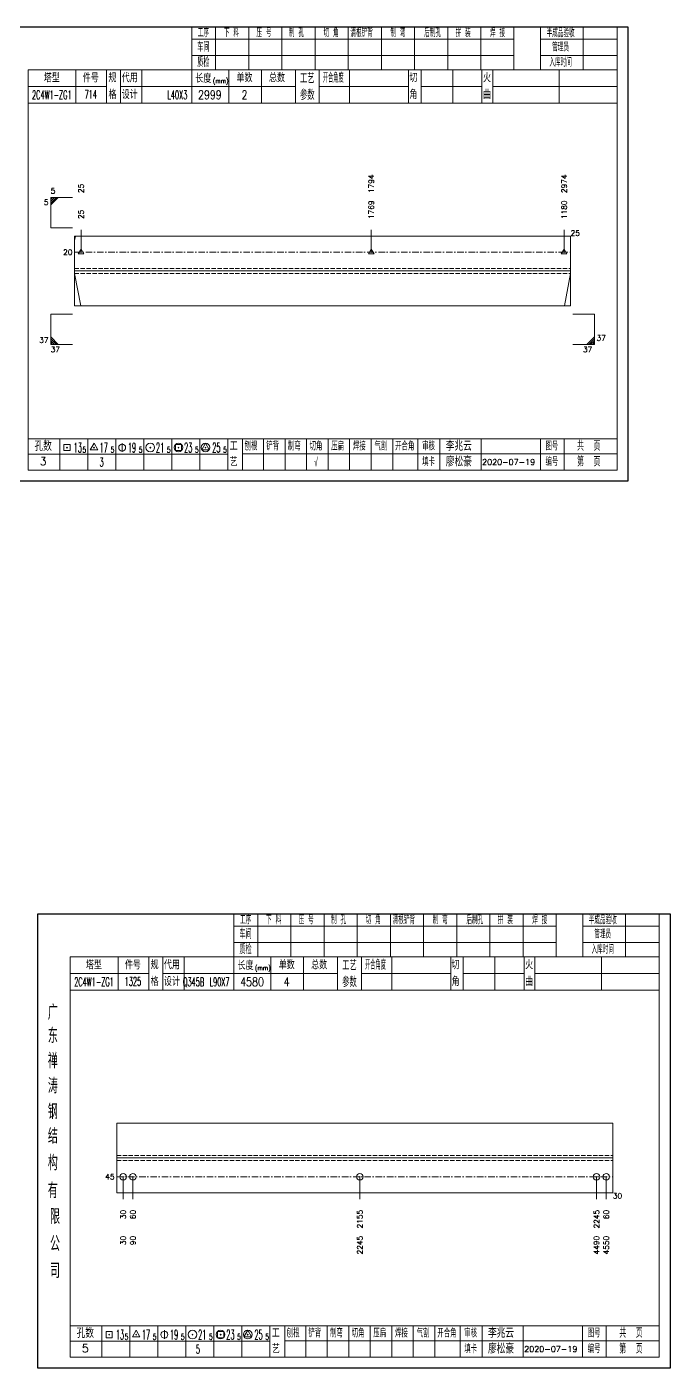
# Model space of a CAD drawing. Extents: x 154981 to 165753, y -86801 to -82885.
# Drawn here: x 159838 to 160135, y -83537 to -82917 of the extents above; entities that cross this region are included whole.
import ezdxf
from ezdxf.enums import TextEntityAlignment as Align

# ---------------------------------------------------------------- set-up
doc = ezdxf.new("R2010")
doc.units = 0
doc.header["$MEASUREMENT"] = 0
doc.linetypes.add('一点画线', pattern=[5.2, 3, -1, 0.2, -1])
doc.linetypes.add('虚线', pattern=[2.75, 2, -0.75])
doc.layers.get('0').update_dxf_attribs({"linetype": 'CONTINUOUS', "lineweight": 25})
for name, color, linetype, lineweight in [('1', 7, 'CONTINUOUS', 25), ('4', 7, 'CONTINUOUS', 25), ('5', 7, 'CONTINUOUS', 25)]:
    doc.layers.add(name, color=color, linetype=linetype, lineweight=lineweight)
doc.styles.get("Standard").update_dxf_attribs({"font": 'simplex.shx', "width": 0.7, "height": 3, "bigfont": 'gbhzfs.shx'})

# ---------------------------------------------------------------- blocks, each defined once
blk = doc.blocks.new('孔17.5')
at = {"layer": '5', "color": 7, "linetype": 'Continuous', "lineweight": 13}
for p, q in [((0, 1), (-0.866, -0.5)), ((-0.1, -0.1), (0.1, 0.1)), ((0.1, -0.1), (-0.1, 0.1)), ((0.866, -0.5), (0, 1)), ((-0.866, -0.5), (0.866, -0.5))]:
    blk.add_line(p, q, dxfattribs=at)
blk = doc.blocks.new('孔21.5')
at = {"layer": '5', "color": 7, "linetype": 'Continuous', "lineweight": 13}
for p, q in [((-0.1, -0.1), (0.1, 0.1)), ((0.1, -0.1), (-0.1, 0.1))]:
    blk.add_line(p, q, dxfattribs=at)
blk.add_circle((0, 0), 1, dxfattribs=at)
blk = doc.blocks.new('CTJGK')
at = {"color": 6, "linetype": 'Continuous'}
for p, q in [((0, 209.97), (292.13, 209.97)), ((0, 0), (0, 209.97)), ((292.13, 209.97), (292.13, 0)), ((292.13, 0), (0, 0))]:
    blk.add_line(p, q, dxfattribs=at)

msp = doc.modelspace()

# ---------------------------------------------------------------- linework, layer by layer
at = {"color": 7, "linetype": 'Continuous', "lineweight": 13}
for p, q in [((159849.04666, -82995.52383), (159859.04666, -82995.52383)), ((159849.04666, -83009.52383), (159849.04666, -82995.52383)), ((159849.92166, -82995.52383), (159849.04666, -82996.39883)), ((159850.79666, -82995.52383), (159849.04666, -82997.27383)), ((159851.67166, -82995.52383), (159849.04666, -82998.14883)), ((159852.54666, -82995.52383), (159849.04666, -82999.02383)), ((159849.04666, -83009.52383), (159859.04666, -83009.52383)), ((159860.04666, -83015.41446), (159860.42868, -83013.39883)), ((159863.04666, -83020.89883), (159863.04666, -83010.52383)), ((159997.11209, -83020.89883), (159997.11209, -83010.52383)), ((160086.17666, -83020.89883), (160086.17666, -83010.52383)), ((159860.04666, -83030.73321), (159862.87354, -83045.64883)), ((160089.17666, -83030.73321), (160086.34979, -83045.64883)), ((159849.04666, -83049.52383), (159859.04666, -83049.52383)), ((159849.04666, -83049.52383), (159849.04666, -83063.52383)), ((160100.17666, -83049.52383), (160090.17666, -83049.52383)), ((160100.17666, -83049.52383), (160100.17666, -83063.52383)), ((159852.54666, -83063.52383), (159849.04666, -83060.02383)), ((159851.67166, -83063.52383), (159849.04666, -83060.89883)), ((159850.79666, -83063.52383), (159849.04666, -83061.77383)), ((159849.92166, -83063.52383), (159849.04666, -83062.64883)), ((159849.04666, -83063.52383), (159859.04666, -83063.52383)), ((160100.17666, -83063.52383), (160090.17666, -83063.52383)), ((160096.67666, -83063.52383), (160100.17666, -83060.02383)), ((160097.55166, -83063.52383), (160100.17666, -83060.89883)), ((160098.42666, -83063.52383), (160100.17666, -83061.77383)), ((160099.30166, -83063.52383), (160100.17666, -83062.64883)), ((159882.52666, -83448.1605), (159882.52666, -83458.49383)), ((159887.02666, -83448.1605), (159887.02666, -83458.49383)), ((159991.84039, -83448.1605), (159991.84039, -83458.49383)), ((160101.15666, -83448.1605), (160101.15666, -83458.49383)), ((160105.65666, -83448.1605), (160105.65666, -83458.49383))]:
    msp.add_line(p, q, dxfattribs=at)
at = {"color": 7, "linetype": 'Continuous', "lineweight": 18}
for p, q in [((159860.04666, -83013.39883), (159860.04666, -83045.64883)), ((159860.04666, -83013.39883), (160089.17666, -83013.39883)), ((160089.17666, -83013.39883), (160089.17666, -83045.64883)), ((159860.04666, -83029.52383), (160089.17666, -83029.52383)), ((159879.52666, -83423.32717), (159879.52666, -83455.6605)), ((159879.52666, -83423.32717), (160108.65666, -83423.32717)), ((160108.65666, -83423.32717), (160108.65666, -83455.6605)), ((159879.52666, -83439.49383), (160108.65666, -83439.49383))]:
    msp.add_line(p, q, dxfattribs=at)
at = {"color": 1, "linetype": '一点画线', "lineweight": 13}
for p, q in [((159860.04666, -83020.89883), (160089.17666, -83020.89883)), ((159879.52666, -83448.1605), (160108.65666, -83448.1605))]:
    msp.add_line(p, q, dxfattribs=at)
at = {"color": 6, "linetype": '虚线', "lineweight": 18}
for p, q in [((159860.04666, -83028.39883), (160089.17666, -83028.39883)), ((159860.04666, -83030.64883), (160089.17666, -83030.64883)), ((159879.52666, -83438.32717), (160108.65666, -83438.32717)), ((159879.52666, -83440.6605), (160108.65666, -83440.6605))]:
    msp.add_line(p, q, dxfattribs=at)
at = {"layer": '1', "color": 7, "linetype": 'Continuous', "lineweight": 18}
for p, q in [((159860.04666, -83045.64883), (160089.17666, -83045.64883)), ((159879.52666, -83455.6605), (160108.65666, -83455.6605))]:
    msp.add_line(p, q, dxfattribs=at)
at = {"layer": '4', "color": 1, "linetype": 'Continuous', "lineweight": 18}
for p, q in [((160115.67666, -82916.69733), (159823.54666, -82916.69733)), ((159914.17666, -82916.69733), (159914.17666, -82936.53733)), ((159925.20666, -82916.69733), (159925.20666, -82936.55733)), ((159940.51666, -82916.69733), (159940.51666, -82936.55733)), ((159955.83666, -82916.69733), (159955.83666, -82936.55733)), ((159971.14666, -82916.69733), (159971.14666, -82936.55733)), ((159986.45666, -82916.69733), (159986.45666, -82936.55733)), ((160001.76666, -82916.69733), (160001.76666, -82936.55733)), ((160017.08666, -82916.69733), (160017.08666, -82936.55733)), ((160032.39666, -82916.69733), (160032.39666, -82936.55733)), ((160047.70666, -82916.69733), (160047.70666, -82936.55733)), ((160063.01666, -82916.69733), (160063.01666, -82936.53733)), ((160063.01666, -82916.69733), (160063.01666, -82936.55733)), ((160075.29666, -82916.69733), (160075.29666, -82936.55733)), ((160095.04666, -82916.69733), (160095.04666, -82936.55733)), ((160110.62666, -82916.69733), (160110.62666, -82936.55733)), ((160115.67666, -82946.49733), (160115.67666, -82916.69733)), ((160063.01666, -82922.42733), (159914.17666, -82922.42733)), ((160110.62666, -82922.42733), (160075.29666, -82922.42733)), ((160063.01666, -82929.90733), (159914.17666, -82929.90733)), ((160110.62666, -82929.90733), (160075.29666, -82929.90733)), ((159838.55666, -82936.55733), (159838.55666, -83121.61733)), ((160110.62666, -82936.55733), (159838.55666, -82936.55733)), ((159860.67666, -82936.54733), (159860.67666, -82951.96733)), ((159874.82666, -82951.96733), (159874.82666, -82936.55733)), ((159881.32666, -82951.96733), (159881.32666, -82936.55733)), ((159891.19666, -82936.55733), (159891.19666, -82951.96733)), ((159914.17666, -82936.53733), (159914.17666, -82951.96733)), ((159931.29666, -82936.55733), (159931.29666, -82951.96733)), ((159946.34666, -82936.55733), (159946.34666, -82951.96733)), ((159962.04666, -82936.55733), (159962.04666, -82951.96733)), ((159973.10666, -82936.55733), (159973.10666, -82951.96733)), ((159987.05666, -82936.55733), (159987.05666, -82951.96733)), ((160014.35666, -82936.55733), (160014.35666, -82951.96733)), ((160020.11666, -82936.55733), (160020.11666, -82951.96733)), ((160034.73666, -82936.55733), (160034.73666, -82951.96733)), ((160048.19666, -82936.55733), (160048.19666, -82951.96733)), ((160053.18666, -82936.55733), (160053.18666, -82951.96733)), ((160083.92666, -82936.55733), (160083.92666, -82951.96733)), ((160110.62666, -83121.61733), (160110.62666, -82936.55733)), ((159874.82666, -82944.31733), (159838.55666, -82944.31733)), ((159962.04666, -82944.26733), (159881.32666, -82944.26733)), ((159973.10666, -82944.26733), (160014.35666, -82944.26733)), ((160020.11666, -82944.26733), (160048.19666, -82944.26733)), ((160053.18666, -82944.26733), (160110.80666, -82944.26733)), ((160115.67666, -83126.66733), (160115.67666, -82946.49733)), ((160110.80666, -82951.96733), (159838.55666, -82951.96733)), ((159838.55666, -83107.08733), (160110.62666, -83107.08733)), ((159853.24666, -83107.08733), (159853.24666, -83121.61733)), ((159866.17666, -83121.61733), (159866.17666, -83107.08733)), ((159879.10666, -83107.08733), (159879.10666, -83121.61733)), ((159892.02666, -83121.61733), (159892.02666, -83107.08733)), ((159904.95666, -83107.08733), (159904.95666, -83121.61733)), ((159917.88666, -83121.61733), (159917.88666, -83107.08733)), ((159930.80666, -83121.61733), (159930.80666, -83107.08733)), ((159937.67666, -83121.61733), (159937.67666, -83107.08733)), ((159947.33666, -83121.61733), (159947.33666, -83107.08733)), ((159957.27666, -83121.61733), (159957.27666, -83107.08733)), ((159967.21666, -83121.61733), (159967.21666, -83107.08733)), ((159977.16666, -83121.61733), (159977.16666, -83107.08733)), ((159987.10666, -83121.61733), (159987.10666, -83107.08733)), ((159997.04666, -83121.61733), (159997.04666, -83107.08733)), ((160006.99666, -83121.61733), (160006.99666, -83107.08733)), ((160018.63666, -83121.61733), (160018.63666, -83107.08733)), ((160028.78666, -83121.61733), (160028.78666, -83107.08733)), ((160047.84666, -83121.61733), (160047.84666, -83107.08733)), ((160075.22666, -83121.61733), (160075.22666, -83107.08733)), ((160086.18666, -83121.61733), (160086.18666, -83107.08733)), ((159930.80666, -83114.21733), (159838.55666, -83114.21733)), ((159937.63666, -83114.05733), (160110.62666, -83114.05733)), ((159823.54666, -83126.66733), (160115.67666, -83126.66733)), ((159838.55666, -83121.61733), (160110.62666, -83121.61733)), ((159843.02666, -83326.66733), (159843.02666, -83536.63733)), ((160135.15666, -83326.66733), (159843.02666, -83326.66733)), ((159933.65666, -83326.66733), (159933.65666, -83346.50733)), ((159944.68666, -83326.66733), (159944.68666, -83346.52733)), ((159959.99666, -83326.66733), (159959.99666, -83346.52733)), ((159975.31666, -83326.66733), (159975.31666, -83346.52733)), ((159990.62666, -83326.66733), (159990.62666, -83346.52733)), ((160005.93666, -83326.66733), (160005.93666, -83346.52733)), ((160021.24666, -83326.66733), (160021.24666, -83346.52733)), ((160036.56666, -83326.66733), (160036.56666, -83346.52733)), ((160051.87666, -83326.66733), (160051.87666, -83346.52733)), ((160067.18666, -83326.66733), (160067.18666, -83346.52733)), ((160082.49666, -83326.66733), (160082.49666, -83346.50733)), ((160082.49666, -83326.66733), (160082.49666, -83346.52733)), ((160094.77666, -83326.66733), (160094.77666, -83346.52733)), ((160114.52666, -83326.66733), (160114.52666, -83346.52733)), ((160130.10666, -83326.66733), (160130.10666, -83346.52733)), ((160135.15666, -83356.46733), (160135.15666, -83326.66733)), ((160082.49666, -83332.39733), (159933.65666, -83332.39733)), ((160130.10666, -83332.39733), (160094.77666, -83332.39733)), ((160082.49666, -83339.87733), (159933.65666, -83339.87733)), ((160130.10666, -83339.87733), (160094.77666, -83339.87733)), ((159858.03666, -83346.52733), (159858.03666, -83531.58733)), ((160130.10666, -83346.52733), (159858.03666, -83346.52733)), ((159880.15666, -83346.51733), (159880.15666, -83361.93733)), ((159894.30666, -83361.93733), (159894.30666, -83346.52733)), ((159900.80666, -83361.93733), (159900.80666, -83346.52733)), ((159910.67666, -83346.52733), (159910.67666, -83361.93733)), ((159933.65666, -83346.50733), (159933.65666, -83361.93733)), ((159950.77666, -83346.52733), (159950.77666, -83361.93733)), ((159965.82666, -83346.52733), (159965.82666, -83361.93733)), ((159981.52666, -83346.52733), (159981.52666, -83361.93733)), ((159992.58666, -83346.52733), (159992.58666, -83361.93733)), ((160006.53666, -83346.52733), (160006.53666, -83361.93733)), ((160033.83666, -83346.52733), (160033.83666, -83361.93733)), ((160039.59666, -83346.52733), (160039.59666, -83361.93733)), ((160054.21666, -83346.52733), (160054.21666, -83361.93733)), ((160067.67666, -83346.52733), (160067.67666, -83361.93733)), ((160072.66666, -83346.52733), (160072.66666, -83361.93733)), ((160103.40666, -83346.52733), (160103.40666, -83361.93733)), ((160130.10666, -83531.58733), (160130.10666, -83346.52733)), ((159894.30666, -83354.28733), (159858.03666, -83354.28733)), ((159981.52666, -83354.23733), (159900.80666, -83354.23733)), ((159992.58666, -83354.23733), (160033.83666, -83354.23733)), ((160039.59666, -83354.23733), (160067.67666, -83354.23733)), ((160072.66666, -83354.23733), (160130.28666, -83354.23733)), ((160135.15666, -83536.63733), (160135.15666, -83356.46733)), ((160130.28666, -83361.93733), (159858.03666, -83361.93733)), ((159858.03666, -83517.05733), (160130.10666, -83517.05733)), ((159872.72666, -83517.05733), (159872.72666, -83531.58733)), ((159885.65666, -83531.58733), (159885.65666, -83517.05733)), ((159898.58666, -83517.05733), (159898.58666, -83531.58733)), ((159911.50666, -83531.58733), (159911.50666, -83517.05733)), ((159924.43666, -83517.05733), (159924.43666, -83531.58733)), ((159937.36666, -83531.58733), (159937.36666, -83517.05733)), ((159950.28666, -83531.58733), (159950.28666, -83517.05733)), ((159957.15666, -83531.58733), (159957.15666, -83517.05733)), ((159966.81666, -83531.58733), (159966.81666, -83517.05733)), ((159976.75666, -83531.58733), (159976.75666, -83517.05733)), ((159986.69666, -83531.58733), (159986.69666, -83517.05733)), ((159996.64666, -83531.58733), (159996.64666, -83517.05733)), ((160006.58666, -83531.58733), (160006.58666, -83517.05733)), ((160016.52666, -83531.58733), (160016.52666, -83517.05733)), ((160026.47666, -83531.58733), (160026.47666, -83517.05733)), ((160038.11666, -83531.58733), (160038.11666, -83517.05733)), ((160048.26666, -83531.58733), (160048.26666, -83517.05733)), ((160067.32666, -83531.58733), (160067.32666, -83517.05733)), ((160094.70666, -83531.58733), (160094.70666, -83517.05733)), ((160105.66666, -83531.58733), (160105.66666, -83517.05733)), ((159950.28666, -83524.18733), (159858.03666, -83524.18733)), ((159957.11666, -83524.02733), (160130.10666, -83524.02733)), ((159843.02666, -83536.63733), (160135.15666, -83536.63733)), ((159858.03666, -83531.58733), (160130.10666, -83531.58733))]:
    msp.add_line(p, q, dxfattribs=at)
at = {"layer": '4', "color": 7, "linetype": 'Continuous', "lineweight": 13}
for p, q in [((159855.13266, -83112.58133), (159855.13266, -83109.75333)), ((159855.13266, -83109.75333), (159857.96066, -83109.75333)), ((159857.96066, -83112.58133), (159855.13266, -83112.58133)), ((159856.34666, -83111.36733), (159856.74666, -83110.96733)), ((159856.74666, -83111.36733), (159856.34666, -83110.96733)), ((159857.96066, -83109.75333), (159857.96066, -83112.58133)), ((159869.04666, -83109.16733), (159867.31466, -83112.16733)), ((159867.31466, -83112.16733), (159870.77866, -83112.16733)), ((159868.84666, -83111.36733), (159869.24666, -83110.96733)), ((159869.24666, -83111.36733), (159868.84666, -83110.96733)), ((159870.77866, -83112.16733), (159869.04666, -83109.16733)), ((159882.04666, -83109.16733), (159882.04666, -83113.16733)), ((159894.84666, -83111.36733), (159895.24666, -83110.96733)), ((159895.24666, -83111.36733), (159894.84666, -83110.96733)), ((159906.63266, -83112.58133), (159906.63266, -83109.75333)), ((159906.63266, -83109.75333), (159909.46066, -83109.75333)), ((159909.46066, -83112.58133), (159906.63266, -83112.58133)), ((159907.84666, -83111.36733), (159908.24666, -83110.96733)), ((159908.24666, -83111.36733), (159907.84666, -83110.96733)), ((159909.46066, -83109.75333), (159909.46066, -83112.58133)), ((159920.54666, -83109.16733), (159918.81466, -83112.16733)), ((159918.81466, -83112.16733), (159922.27866, -83112.16733)), ((159920.34666, -83111.36733), (159920.74666, -83110.96733)), ((159920.74666, -83111.36733), (159920.34666, -83110.96733)), ((159922.27866, -83112.16733), (159920.54666, -83109.16733)), ((159874.61266, -83522.55133), (159874.61266, -83519.72333)), ((159874.61266, -83519.72333), (159877.44066, -83519.72333)), ((159877.44066, -83522.55133), (159874.61266, -83522.55133)), ((159875.82666, -83521.33733), (159876.22666, -83520.93733)), ((159876.22666, -83521.33733), (159875.82666, -83520.93733)), ((159877.44066, -83519.72333), (159877.44066, -83522.55133)), ((159888.52666, -83519.13733), (159886.79466, -83522.13733)), ((159886.79466, -83522.13733), (159890.25866, -83522.13733)), ((159888.32666, -83521.33733), (159888.72666, -83520.93733)), ((159888.72666, -83521.33733), (159888.32666, -83520.93733)), ((159890.25866, -83522.13733), (159888.52666, -83519.13733)), ((159901.52666, -83519.13733), (159901.52666, -83523.13733)), ((159914.32666, -83521.33733), (159914.72666, -83520.93733)), ((159914.72666, -83521.33733), (159914.32666, -83520.93733)), ((159926.11266, -83522.55133), (159926.11266, -83519.72333)), ((159926.11266, -83519.72333), (159928.94066, -83519.72333)), ((159928.94066, -83522.55133), (159926.11266, -83522.55133)), ((159927.32666, -83521.33733), (159927.72666, -83520.93733)), ((159927.72666, -83521.33733), (159927.32666, -83520.93733)), ((159928.94066, -83519.72333), (159928.94066, -83522.55133)), ((159940.02666, -83519.13733), (159938.29466, -83522.13733)), ((159938.29466, -83522.13733), (159941.75866, -83522.13733)), ((159939.82666, -83521.33733), (159940.22666, -83520.93733)), ((159940.22666, -83521.33733), (159939.82666, -83520.93733)), ((159941.75866, -83522.13733), (159940.02666, -83519.13733))]:
    msp.add_line(p, q, dxfattribs=at)
for centre, radius in [((159882.04666, -83111.16733), 1.6), ((159895.04666, -83111.16733), 2), ((159908.04666, -83111.16733), 2), ((159920.54666, -83111.16733), 2), ((159901.52666, -83521.13733), 1.6), ((159914.52666, -83521.13733), 2), ((159927.52666, -83521.13733), 2), ((159940.02666, -83521.13733), 2)]:
    msp.add_circle(centre, radius, dxfattribs=at)

# ---------------------------------------------------------------- block references
at = {"color": 0, "linetype": 'Continuous'}
for p in [(159823.54666, -83126.66733), (159843.02666, -83536.63733)]:
    msp.add_blockref('CTJGK', p, dxfattribs=at)
at = {"color": 4, "linetype": 'Continuous', "lineweight": 9, "xscale": 1.5, "yscale": 1.5, "zscale": 1.5}
for p in [(159863.04666, -83020.89883), (159997.11209, -83020.89883), (160086.17666, -83020.89883)]:
    msp.add_blockref('孔17.5', p, dxfattribs=at)
at = {"layer": '1', "color": 4, "linetype": 'Continuous', "lineweight": 9, "xscale": 1.5, "yscale": 1.5, "zscale": 1.5}
for p in [(159882.52666, -83448.1605), (159887.02666, -83448.1605), (159991.84039, -83448.1605), (160101.15666, -83448.1605), (160105.65666, -83448.1605)]:
    msp.add_blockref('孔21.5', p, dxfattribs=at)

# ---------------------------------------------------------------- texts
at = {"color": 7, "linetype": 'Continuous', "lineweight": 13}
for s, p in [('1794', (159997.11209, -82993.52383)), ('2974', (160086.17666, -82993.52383)), ('25', (159863.04666, -82993.52383))]:
    msp.add_text(s, height=2.5, rotation=90, dxfattribs=at).set_placement(p, align=Align.MIDDLE_LEFT)
for s, p in [('5', (159849.04666, -82994.52383)), ('37', (160101.17666, -83062.52383))]:
    msp.add_text(s, height=2.5, dxfattribs=at).set_placement(p, align=Align.BOTTOM_LEFT)
for s, p in [('5', (159848.04666, -82996.52383)), ('37', (160099.17666, -83064.52383))]:
    msp.add_text(s, height=2.5, dxfattribs=at).set_placement(p, align=Align.TOP_RIGHT)
at = {"color": 4, "linetype": 'Continuous', "lineweight": 9}
for s, p in [('1769', (159997.11209, -83005.52383)), ('1180', (160086.17666, -83005.52383)), ('25', (159863.04666, -83005.52383))]:
    msp.add_text(s, height=2.5, rotation=90, dxfattribs=at).set_placement(p, align=Align.MIDDLE_LEFT)
at = {"color": 7, "linetype": 'Continuous', "lineweight": 13}
msp.add_text('25', height=2.5, dxfattribs=at).set_placement((160089.17666, -83012.02383), align=Align.MIDDLE_LEFT)
for s, p in [('20', (159859.04666, -83020.89883)), ('45', (159878.52666, -83448.1605))]:
    msp.add_text(s, height=2.5, dxfattribs=at).set_placement(p, align=Align.MIDDLE_RIGHT)
msp.add_text('37', height=2.5, dxfattribs=at).set_placement((159848.04666, -83063.52383), align=Align.BOTTOM_RIGHT)
msp.add_text('37', height=2.5, dxfattribs=at).set_placement((159849.04666, -83064.52383), align=Align.TOP_LEFT)
at = {"layer": '1', "color": 7, "linetype": 'Continuous', "lineweight": 13}
msp.add_text('30', height=2.5, dxfattribs=at).set_placement((160108.65666, -83456.99383), align=Align.MIDDLE_LEFT)
at = {"layer": '1', "color": 4, "linetype": 'Continuous', "lineweight": 9}
for s, p in [('30', (159882.52666, -83463.49383)), ('60', (159887.02666, -83463.49383)), ('2155', (159991.84039, -83463.49383)), ('2245', (160101.15666, -83463.49383)), ('60', (160105.65666, -83463.49383))]:
    msp.add_text(s, height=2.5, rotation=90, dxfattribs=at).set_placement(p, align=Align.MIDDLE_RIGHT)
at = {"layer": '1', "color": 7, "linetype": 'Continuous', "lineweight": 13}
for s, p in [('30', (159882.52666, -83475.49383)), ('90', (159887.02666, -83475.49383)), ('2245', (159991.84039, -83475.49383)), ('4490', (160101.15666, -83475.49383)), ('4550', (160105.65666, -83475.49383))]:
    msp.add_text(s, height=2.5, rotation=90, dxfattribs=at).set_placement(p, align=Align.MIDDLE_RIGHT)
at = {"layer": '4', "color": 1, "linetype": 'Continuous', "lineweight": 25}
for s, height, width, p in [('工序', 3.7, 0.7, (159919.54666, -82919.56733)), ('下 料', 3.7, 0.7, (159932.54666, -82919.56733)), ('压 号', 3.7, 0.7, (159947.54666, -82919.56733)), ('制 孔', 3.7, 0.7, (159962.54666, -82919.56733)), ('切 角', 3.7, 0.7, (159978.54666, -82919.56733)), ('清根铲背 ', 3.7, 0.7, (159993.54666, -82919.56733)), (' 制 弯', 3.7, 0.7, (160008.54666, -82919.56733)), (' 后制孔', 3.7, 0.7, (160024.54666, -82919.56733)), ('拼 装', 3.7, 0.7, (160039.54666, -82919.56733)), (' 焊 接', 3.7, 0.7, (160054.54666, -82919.56733)), ('半成品验收', 3.7, 0.7, (160084.54666, -82919.56733)), ('车间', 4, 0.7, (159919.54666, -82926.16733)), ('管理员', 3.7, 0.7, (160084.54666, -82926.16733)), ('质检', 4, 0.7, (159919.54666, -82933.22733)), ('入库时间', 3.7, 0.7, (160084.54666, -82933.22733)), ('(mm)', 2.24, 0.7, (159927.54666, -82941.66733)), ('工艺', 4.8, 0.7, (159967.54666, -82940.40733)), ('开合角度', 4, 0.6, (159979.54666, -82940.40733)), ('2C4W1-ZG1', 4, 0.5, (159849.54666, -82948.14733)), ('714', 4, 0.5, (159867.54666, -82947.89733)), ('L40X3', 4, 0.5, (159907.54666, -82948.16733)), ('2999', 4, 0.8, (159922.54666, -82948.11733)), ('2', 4, 0.8, (159938.54666, -82948.11733)), ('参数', 4.8, 0.7, (159967.54666, -82948.11733)), ('13', 4.47, 0.5, (159861.54666, -83111.16733)), ('17', 4.47, 0.5, (159873.54666, -83111.16733)), ('19', 4.47, 0.5, (159886.54666, -83111.16733)), ('21', 4.47, 0.5, (159899.54666, -83111.16733)), ('23', 4.47, 0.5, (159912.54666, -83111.16733)), ('25', 4.47, 0.5, (159925.54666, -83111.16733)), ('刨根', 3.7, 0.8, (159941.54666, -83110.56733)), ('铲背', 3.7, 0.8, (159951.54666, -83110.56733)), ('制弯', 3.7, 0.8, (159961.54666, -83110.56733)), ('切角', 3.7, 0.8, (159971.54666, -83110.56733)), ('压扁', 3.7, 0.8, (159981.54666, -83110.56733)), ('焊接', 3.7, 0.8, (159991.54666, -83110.56733)), ('气割', 3.7, 0.8, (160001.54666, -83110.56733)), ('开合角', 3.7, 0.8, (160012.54666, -83110.56733)), ('审核', 3.7, 0.8, (160023.54666, -83110.56733)), ('图号', 3.7, 0.8, (160080.54666, -83110.56733)), ('共  页', 4, 0.8, (160097.54666, -83110.56733)), ('5', 2.68, 0.6, (159864.54666, -83112.16733)), ('5', 2.68, 0.6, (159877.54666, -83112.16733)), ('5', 2.68, 0.6, (159890.54666, -83112.16733)), ('5', 2.68, 0.6, (159903.54666, -83112.16733)), ('5', 2.68, 0.6, (159916.54666, -83112.16733)), ('5', 2.68, 0.6, (159929.54666, -83112.16733)), ('√', 4, 0.6, (159971.54666, -83117.83733)), ('3', 4, 0.5, (159872.54666, -83117.91733)), ('填卡', 3.7, 0.8, (160023.54666, -83117.83733)), ('编号', 3.7, 0.8, (160080.54666, -83117.83733)), ('第  页', 4, 0.8, (160097.54666, -83117.83733)), ('工序', 3.7, 0.7, (159939.02666, -83329.53733)), ('下 料', 3.7, 0.7, (159952.02666, -83329.53733)), ('压 号', 3.7, 0.7, (159967.02666, -83329.53733)), ('制 孔', 3.7, 0.7, (159982.02666, -83329.53733)), ('切 角', 3.7, 0.7, (159998.02666, -83329.53733)), ('清根铲背 ', 3.7, 0.7, (160013.02666, -83329.53733)), (' 制 弯', 3.7, 0.7, (160028.02666, -83329.53733)), (' 后制孔', 3.7, 0.7, (160044.02666, -83329.53733)), ('拼 装', 3.7, 0.7, (160059.02666, -83329.53733)), (' 焊 接', 3.7, 0.7, (160074.02666, -83329.53733)), ('半成品验收', 3.7, 0.7, (160104.02666, -83329.53733)), ('车间', 4, 0.7, (159939.02666, -83336.13733)), ('管理员', 3.7, 0.7, (160104.02666, -83336.13733)), ('质检', 4, 0.7, (159939.02666, -83343.19733)), ('入库时间', 3.7, 0.7, (160104.02666, -83343.19733)), ('(mm)', 2.24, 0.7, (159947.02666, -83351.63733)), ('工艺', 4.8, 0.7, (159987.02666, -83350.37733)), ('开合角度', 4, 0.6, (159999.02666, -83350.37733)), ('2C4W1-ZG1', 4, 0.5, (159869.02666, -83358.11733)), ('1325', 4, 0.5, (159887.02666, -83357.86733)), ('Q345B', 4, 0.5, (159915.02666, -83358.13733)), ('L90X7', 4, 0.5, (159927.02666, -83358.13733)), ('4580', 4, 0.8, (159942.02666, -83358.08733)), ('4', 4, 0.8, (159958.02666, -83358.08733)), ('参数', 4.8, 0.7, (159987.02666, -83358.08733)), ('广', 6.96, 0.7, (159850.02666, -83372.16733)), ('东', 6.96, 0.7, (159850.02666, -83382.95733)), ('禅', 6.96, 0.7, (159850.02666, -83394.54733)), ('涛', 6.96, 0.7, (159850.02666, -83406.14733)), ('钢', 6.96, 0.7, (159850.02666, -83418.03733)), ('结', 6.96, 0.7, (159850.02666, -83429.34733)), ('构', 6.96, 0.7, (159850.02666, -83441.72733)), ('有', 6.96, 0.7, (159850.02666, -83454.53733)), ('限', 6.96, 0.7, (159851.02666, -83466.53733)), ('公', 6.96, 0.7, (159851.02666, -83479.07733)), ('司', 6.96, 0.7, (159851.02666, -83491.55733)), ('刨根', 3.7, 0.8, (159961.02666, -83520.53733)), ('铲背', 3.7, 0.8, (159971.02666, -83520.53733)), ('制弯', 3.7, 0.8, (159981.02666, -83520.53733)), ('切角', 3.7, 0.8, (159991.02666, -83520.53733)), ('焊接', 3.7, 0.8, (160011.02666, -83520.53733)), ('气割', 3.7, 0.8, (160021.02666, -83520.53733)), ('开合角', 3.7, 0.8, (160032.02666, -83520.53733)), ('审核', 3.7, 0.8, (160043.02666, -83520.53733)), ('共  页', 4, 0.8, (160117.02666, -83520.53733)), ('13', 4.47, 0.5, (159881.02666, -83521.13733)), ('5', 2.68, 0.6, (159884.02666, -83522.13733)), ('17', 4.47, 0.5, (159893.02666, -83521.13733)), ('5', 2.68, 0.6, (159897.02666, -83522.13733)), ('19', 4.47, 0.5, (159906.02666, -83521.13733)), ('5', 2.68, 0.6, (159910.02666, -83522.13733)), ('21', 4.47, 0.5, (159919.02666, -83521.13733)), ('5', 2.68, 0.6, (159923.02666, -83522.13733)), ('23', 4.47, 0.5, (159932.02666, -83521.13733)), ('5', 2.68, 0.6, (159936.02666, -83522.13733)), ('25', 4.47, 0.5, (159945.02666, -83521.13733)), ('5', 2.68, 0.6, (159949.02666, -83522.13733)), ('压扁', 3.7, 0.8, (160001.02666, -83520.53733)), ('图号', 3.7, 0.8, (160100.02666, -83520.53733)), ('5', 4, 0.5, (159917.02666, -83527.88733)), ('填卡', 3.7, 0.8, (160043.02666, -83527.80733)), ('编号', 3.7, 0.8, (160100.02666, -83527.80733)), ('第  页', 4, 0.8, (160117.02666, -83527.80733))]:
    msp.add_text(s, height=height, dxfattribs=dict(at, width=width)).set_placement(p, align=Align.MIDDLE_CENTER)
for s, height, p in [('塔型', 3.7, (159849.54666, -82940.43733)), ('件号', 3.7, (159867.54666, -82940.43733)), ('规', 3.7, (159877.54666, -82940.40733)), ('代用', 3.7, (159885.54666, -82940.40733)), ('长度', 3.7, (159919.54666, -82940.66733)), ('单数', 3.7, (159938.54666, -82940.40733)), ('总数', 3.7, (159953.54666, -82940.40733)), ('切', 3.7, (160016.54666, -82940.40733)), ('火', 3.7, (160050.54666, -82940.40733)), ('格', 3.7, (159877.54666, -82948.11733)), ('设计', 3.7, (159885.54666, -82948.11733)), ('角', 3.7, (160016.54666, -82948.11733)), ('曲', 3.7, (160050.54666, -82948.11733)), ('孔数', 4, (159845.54666, -83110.64733)), ('工', 3.7, (159933.54666, -83110.56733)), ('李兆云', 4, (160037.54666, -83110.56733)), ('3', 3.7, (159845.54666, -83117.47733)), ('艺', 3.7, (159933.54666, -83117.91733)), ('廖松豪', 4, (160037.54666, -83117.83733)), ('2020-07-19', 2.7, (160060.54666, -83117.83733)), ('塔型', 3.7, (159869.02666, -83350.40733)), ('件号', 3.7, (159887.02666, -83350.40733)), ('规', 3.7, (159897.02666, -83350.37733)), ('代用', 3.7, (159905.02666, -83350.37733)), ('长度', 3.7, (159939.02666, -83350.63733)), ('单数', 3.7, (159958.02666, -83350.37733)), ('总数', 3.7, (159973.02666, -83350.37733)), ('切', 3.7, (160036.02666, -83350.37733)), ('火', 3.7, (160070.02666, -83350.37733)), ('格', 3.7, (159897.02666, -83358.08733)), ('设计', 3.7, (159905.02666, -83358.08733)), ('角', 3.7, (160036.02666, -83358.08733)), ('曲', 3.7, (160070.02666, -83358.08733)), ('孔数', 4, (159865.02666, -83520.61733)), ('李兆云', 4, (160057.02666, -83520.53733)), ('工', 3.7, (159953.02666, -83520.53733)), ('5', 3.7, (159865.02666, -83527.44733)), ('艺', 3.7, (159953.02666, -83527.88733)), ('廖松豪', 4, (160057.02666, -83527.80733)), ('2020-07-19', 2.7, (160080.02666, -83527.80733))]:
    msp.add_text(s, height=height, dxfattribs=at).set_placement(p, align=Align.MIDDLE_CENTER)

doc.saveas('drawing.dxf')
